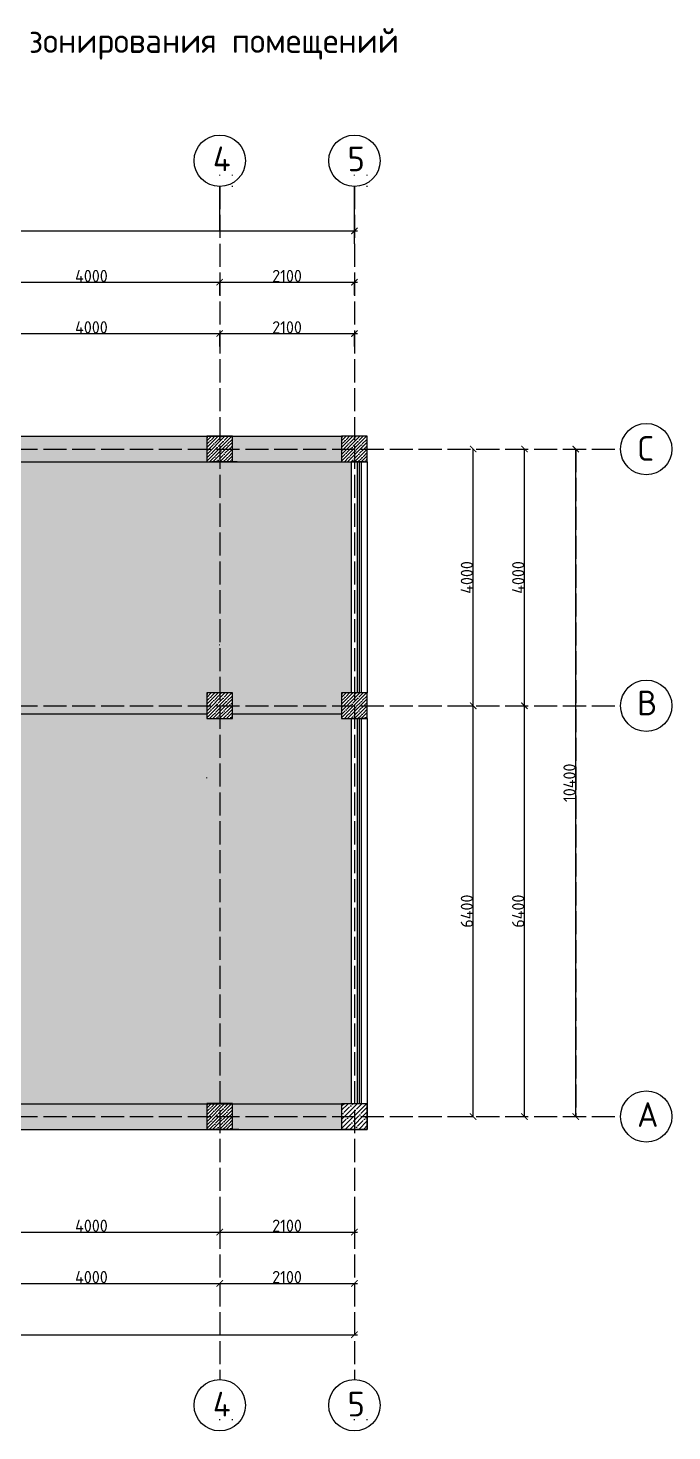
# Model space of a CAD drawing. Header units: millimetres. Extents: x -178199094 to 13669908, y -30538122 to 6091408.
# Drawn here: x 6850468 to 6860507, y 358530 to 380391 of the extents above; entities that cross this region are included whole.
import ezdxf

# ---------------------------------------------------------------- set-up
doc = ezdxf.new("R2010")
doc.units = ezdxf.units.MM
doc.linetypes.add('ACAD_ISO02W100', pattern=[15, 12, -3])
doc.layers.add('Plan 1', color=7, linetype='Continuous')
doc.styles.add('gost', font='GOST Common.ttf')
doc.dimstyles.new('GOST', dxfattribs={"dimtxt": 190, "dimasz": 100, "dimexe": 0.18, "dimexo": 0.06, "dimgap": 3, "dimtad": 1, "dimdec": 0, "dimzin": 0, "dimdsep": 46, "dimtxsty": 'gost', "dimblk": 'ARCHTICK', "dimcen": 0.09, "dimclrt": 256, "dimadec": 0, "dimazin": 0, "dimtfac": 1, "dimtdec": 0, "dimtofl": 0, "dimtmove": 0, "dimatfit": 3, "dimldrblk": 'ARCHTICK', "dimfxl": 200, "dimfxlon": 1, "dimtolj": 1, "dimtzin": 0, "dimarcsym": 0})

# ---------------------------------------------------------------- blocks, each defined once
blk = doc.blocks.new('_ArchTick')
at = {"color": 0, "linetype": 'ByBlock', "const_width": 0.15}
blk.add_lwpolyline([(-0.5, -0.5), (0.5, 0.5)], dxfattribs=at)
blk = doc.blocks.new('*D373')
at = {"color": 0, "lineweight": -2, "transparency": 16777216}
for p, q in [((6849456, 375430), (6849456, 375630)), ((6849456, 375630), (6853456, 375630)), ((6853456, 375430), (6853456, 375630))]:
    blk.add_line(p, q, dxfattribs=at)
at = {"layer": 'Defpoints', "color": 0, "transparency": 16777216}
for p in [(6853456, 375630), (6849456, 373830), (6853456, 373830)]:
    blk.add_point(p, dxfattribs=at)
at = {"color": 0, "lineweight": -2, "transparency": 16777216, "xscale": 100, "yscale": 100, "zscale": 100, "rotation": 180}
blk.add_blockref('_ArchTick', (6849456, 375630), dxfattribs=at)
at = {"color": 0, "lineweight": -2, "transparency": 16777216, "xscale": 100, "yscale": 100, "zscale": 100}
blk.add_blockref('_ArchTick', (6853456, 375630), dxfattribs=at)
at = {"transparency": 16777216, "insert": (6851456, 375728), "char_height": 190, "attachment_point": 5, "style": 'gost'}
blk.add_mtext('\\A1;4000', dxfattribs=at)
blk = doc.blocks.new('*D374')
at = {"color": 0, "lineweight": -2, "transparency": 16777216}
for p, q in [((6853456, 375430), (6853456, 375630)), ((6853456, 375630), (6855556, 375630)), ((6855556, 375430), (6855556, 375630))]:
    blk.add_line(p, q, dxfattribs=at)
at = {"layer": 'Defpoints', "color": 0, "transparency": 16777216}
for p in [(6855556, 375630), (6853456, 373830), (6855556, 373830)]:
    blk.add_point(p, dxfattribs=at)
at = {"color": 0, "lineweight": -2, "transparency": 16777216, "xscale": 100, "yscale": 100, "zscale": 100, "rotation": 180}
blk.add_blockref('_ArchTick', (6853456, 375630), dxfattribs=at)
at = {"color": 0, "lineweight": -2, "transparency": 16777216, "xscale": 100, "yscale": 100, "zscale": 100}
blk.add_blockref('_ArchTick', (6855556, 375630), dxfattribs=at)
at = {"transparency": 16777216, "insert": (6854506, 375728), "char_height": 190, "attachment_point": 5, "style": 'gost'}
blk.add_mtext('\\A1;2100', dxfattribs=at)
blk = doc.blocks.new('*D354')
at = {"color": 0, "lineweight": -2, "transparency": 16777216}
for p, q in [((6849456, 376230), (6849456, 376430)), ((6849456, 376430), (6853456, 376430)), ((6853456, 376230), (6853456, 376430))]:
    blk.add_line(p, q, dxfattribs=at)
at = {"layer": 'Defpoints', "color": 0, "transparency": 16777216}
for p in [(6853456, 376430), (6849456, 373830), (6853456, 373830)]:
    blk.add_point(p, dxfattribs=at)
at = {"color": 0, "lineweight": -2, "transparency": 16777216, "xscale": 100, "yscale": 100, "zscale": 100, "rotation": 180}
blk.add_blockref('_ArchTick', (6849456, 376430), dxfattribs=at)
at = {"color": 0, "lineweight": -2, "transparency": 16777216, "xscale": 100, "yscale": 100, "zscale": 100}
blk.add_blockref('_ArchTick', (6853456, 376430), dxfattribs=at)
at = {"transparency": 16777216, "insert": (6851456, 376528), "char_height": 190, "attachment_point": 5, "style": 'gost'}
blk.add_mtext('\\A1;4000', dxfattribs=at)
blk = doc.blocks.new('*D355')
at = {"color": 0, "lineweight": -2, "transparency": 16777216}
for p, q in [((6853456, 376230), (6853456, 376430)), ((6853456, 376430), (6855556, 376430)), ((6855556, 376230), (6855556, 376430))]:
    blk.add_line(p, q, dxfattribs=at)
at = {"layer": 'Defpoints', "color": 0, "transparency": 16777216}
for p in [(6855556, 376430), (6853456, 373830), (6855556, 373830)]:
    blk.add_point(p, dxfattribs=at)
at = {"color": 0, "lineweight": -2, "transparency": 16777216, "xscale": 100, "yscale": 100, "zscale": 100, "rotation": 180}
blk.add_blockref('_ArchTick', (6853456, 376430), dxfattribs=at)
at = {"color": 0, "lineweight": -2, "transparency": 16777216, "xscale": 100, "yscale": 100, "zscale": 100}
blk.add_blockref('_ArchTick', (6855556, 376430), dxfattribs=at)
at = {"transparency": 16777216, "insert": (6854506, 376528), "char_height": 190, "attachment_point": 5, "style": 'gost'}
blk.add_mtext('\\A1;2100', dxfattribs=at)
blk = doc.blocks.new('*D356')
at = {"color": 0, "lineweight": -2, "transparency": 16777216}
for p, q in [((6842657, 377030), (6842657, 377230)), ((6842657, 377230), (6855556, 377230)), ((6855556, 377030), (6855556, 377230))]:
    blk.add_line(p, q, dxfattribs=at)
at = {"layer": 'Defpoints', "color": 0, "transparency": 16777216}
for p in [(6855556, 377230), (6842657, 373830), (6855556, 373830)]:
    blk.add_point(p, dxfattribs=at)
at = {"color": 0, "lineweight": -2, "transparency": 16777216, "xscale": 100, "yscale": 100, "zscale": 100, "rotation": 180}
blk.add_blockref('_ArchTick', (6842657, 377230), dxfattribs=at)
at = {"color": 0, "lineweight": -2, "transparency": 16777216, "xscale": 100, "yscale": 100, "zscale": 100}
blk.add_blockref('_ArchTick', (6855556, 377230), dxfattribs=at)
at = {"transparency": 16777216, "insert": (6849107, 377328), "char_height": 190, "attachment_point": 5, "style": 'gost'}
blk.add_mtext('\\A1;12900', dxfattribs=at)
blk = doc.blocks.new('*D360')
at = {"color": 0, "lineweight": -2, "transparency": 16777216}
for p, q in [((6849456, 361830), (6849456, 361630)), ((6853456, 361830), (6853456, 361630)), ((6849456, 361630), (6853456, 361630))]:
    blk.add_line(p, q, dxfattribs=at)
at = {"layer": 'Defpoints', "color": 0, "transparency": 16777216}
for p in [(6849456, 363430), (6853456, 363430), (6853456, 361630)]:
    blk.add_point(p, dxfattribs=at)
at = {"color": 0, "lineweight": -2, "transparency": 16777216, "xscale": 100, "yscale": 100, "zscale": 100, "rotation": 180}
blk.add_blockref('_ArchTick', (6849456, 361630), dxfattribs=at)
at = {"color": 0, "lineweight": -2, "transparency": 16777216, "xscale": 100, "yscale": 100, "zscale": 100}
blk.add_blockref('_ArchTick', (6853456, 361630), dxfattribs=at)
at = {"transparency": 16777216, "insert": (6851456, 361728), "char_height": 190, "attachment_point": 5, "style": 'gost'}
blk.add_mtext('\\A1;4000', dxfattribs=at)
blk = doc.blocks.new('*D361')
at = {"color": 0, "lineweight": -2, "transparency": 16777216}
for p, q in [((6853456, 361830), (6853456, 361630)), ((6855556, 361830), (6855556, 361630)), ((6853456, 361630), (6855556, 361630))]:
    blk.add_line(p, q, dxfattribs=at)
at = {"layer": 'Defpoints', "color": 0, "transparency": 16777216}
for p in [(6853456, 363430), (6855556, 363430), (6855556, 361630)]:
    blk.add_point(p, dxfattribs=at)
at = {"color": 0, "lineweight": -2, "transparency": 16777216, "xscale": 100, "yscale": 100, "zscale": 100, "rotation": 180}
blk.add_blockref('_ArchTick', (6853456, 361630), dxfattribs=at)
at = {"color": 0, "lineweight": -2, "transparency": 16777216, "xscale": 100, "yscale": 100, "zscale": 100}
blk.add_blockref('_ArchTick', (6855556, 361630), dxfattribs=at)
at = {"transparency": 16777216, "insert": (6854506, 361728), "char_height": 190, "attachment_point": 5, "style": 'gost'}
blk.add_mtext('\\A1;2100', dxfattribs=at)
blk = doc.blocks.new('*D349')
at = {"color": 0, "lineweight": -2, "transparency": 16777216}
for p, q in [((6849456, 360830), (6849456, 360830)), ((6849456, 360830), (6853456, 360830)), ((6853456, 360830), (6853456, 360830))]:
    blk.add_line(p, q, dxfattribs=at)
at = {"layer": 'Defpoints', "color": 0, "transparency": 16777216}
for p in [(6849456, 360830), (6853456, 360830), (6853456, 360830)]:
    blk.add_point(p, dxfattribs=at)
at = {"color": 0, "lineweight": -2, "transparency": 16777216, "xscale": 100, "yscale": 100, "zscale": 100, "rotation": 180}
blk.add_blockref('_ArchTick', (6849456, 360830), dxfattribs=at)
at = {"color": 0, "lineweight": -2, "transparency": 16777216, "xscale": 100, "yscale": 100, "zscale": 100}
blk.add_blockref('_ArchTick', (6853456, 360830), dxfattribs=at)
at = {"transparency": 16777216, "insert": (6851456, 360928), "char_height": 190, "attachment_point": 5, "style": 'gost'}
blk.add_mtext('\\A1;4000', dxfattribs=at)
blk = doc.blocks.new('*D350')
at = {"color": 0, "lineweight": -2, "transparency": 16777216}
for p, q in [((6853456, 360830), (6853456, 360830)), ((6853456, 360830), (6855556, 360830)), ((6855556, 360830), (6855556, 360830))]:
    blk.add_line(p, q, dxfattribs=at)
at = {"layer": 'Defpoints', "color": 0, "transparency": 16777216}
for p in [(6853456, 360830), (6855556, 360830), (6855556, 360830)]:
    blk.add_point(p, dxfattribs=at)
at = {"color": 0, "lineweight": -2, "transparency": 16777216, "xscale": 100, "yscale": 100, "zscale": 100, "rotation": 180}
blk.add_blockref('_ArchTick', (6853456, 360830), dxfattribs=at)
at = {"color": 0, "lineweight": -2, "transparency": 16777216, "xscale": 100, "yscale": 100, "zscale": 100}
blk.add_blockref('_ArchTick', (6855556, 360830), dxfattribs=at)
at = {"transparency": 16777216, "insert": (6854506, 360928), "char_height": 190, "attachment_point": 5, "style": 'gost'}
blk.add_mtext('\\A1;2100', dxfattribs=at)
blk = doc.blocks.new('*D362')
at = {"color": 0, "lineweight": -2, "transparency": 16777216}
for p, q in [((6842657, 360230), (6842657, 360030)), ((6855556, 360230), (6855556, 360030)), ((6842657, 360030), (6855556, 360030))]:
    blk.add_line(p, q, dxfattribs=at)
at = {"layer": 'Defpoints', "color": 0, "transparency": 16777216}
for p in [(6842657, 363430), (6855556, 363430), (6855556, 360030)]:
    blk.add_point(p, dxfattribs=at)
at = {"color": 0, "lineweight": -2, "transparency": 16777216, "xscale": 100, "yscale": 100, "zscale": 100, "rotation": 180}
blk.add_blockref('_ArchTick', (6842657, 360030), dxfattribs=at)
at = {"color": 0, "lineweight": -2, "transparency": 16777216, "xscale": 100, "yscale": 100, "zscale": 100}
blk.add_blockref('_ArchTick', (6855556, 360030), dxfattribs=at)
at = {"transparency": 16777216, "insert": (6849107, 360128), "char_height": 190, "attachment_point": 5, "style": 'gost'}
blk.add_mtext('\\A1;12900', dxfattribs=at)
blk = doc.blocks.new('*D363')
at = {"color": 0, "lineweight": -2, "transparency": 16777216}
for p, q in [((6857207, 369830), (6857407, 369830)), ((6857407, 363430), (6857407, 369830)), ((6857207, 363430), (6857407, 363430))]:
    blk.add_line(p, q, dxfattribs=at)
at = {"layer": 'Defpoints', "color": 0, "transparency": 16777216}
for p in [(6855556, 369830), (6857407, 369830), (6855556, 363430)]:
    blk.add_point(p, dxfattribs=at)
at = {"color": 0, "lineweight": -2, "transparency": 16777216, "xscale": 100, "yscale": 100, "zscale": 100}
for p, rotation in [((6857407, 369830), 90), ((6857407, 363430), 270)]:
    blk.add_blockref('_ArchTick', p, dxfattribs=dict(at, rotation=rotation))
at = {"transparency": 16777216, "insert": (6857309, 366630), "char_height": 190, "attachment_point": 5, "rotation": 90, "style": 'gost'}
blk.add_mtext('\\A1;6400', dxfattribs=at)
blk = doc.blocks.new('*D364')
at = {"color": 0, "lineweight": -2, "transparency": 16777216}
for p, q in [((6857407, 373830), (6857407, 373830)), ((6857407, 369830), (6857407, 373830)), ((6857207, 369830), (6857407, 369830))]:
    blk.add_line(p, q, dxfattribs=at)
at = {"layer": 'Defpoints', "color": 0, "transparency": 16777216}
for p in [(6857407, 373830), (6857407, 373830), (6855556, 369830)]:
    blk.add_point(p, dxfattribs=at)
at = {"color": 0, "lineweight": -2, "transparency": 16777216, "xscale": 100, "yscale": 100, "zscale": 100}
for p, rotation in [((6857407, 373830), 90), ((6857407, 369830), 270)]:
    blk.add_blockref('_ArchTick', p, dxfattribs=dict(at, rotation=rotation))
at = {"transparency": 16777216, "insert": (6857309, 371830), "char_height": 190, "attachment_point": 5, "rotation": 90, "style": 'gost'}
blk.add_mtext('\\A1;4000', dxfattribs=at)
blk = doc.blocks.new('*D365')
at = {"color": 0, "lineweight": -2, "transparency": 16777216}
for p, q in [((6858207, 369830), (6858207, 369830)), ((6858207, 363430), (6858207, 369830)), ((6858207, 363430), (6858207, 363430))]:
    blk.add_line(p, q, dxfattribs=at)
at = {"layer": 'Defpoints', "color": 0, "transparency": 16777216}
for p in [(6858207, 369830), (6858207, 369830), (6858207, 363430)]:
    blk.add_point(p, dxfattribs=at)
at = {"color": 0, "lineweight": -2, "transparency": 16777216, "xscale": 100, "yscale": 100, "zscale": 100}
for p, rotation in [((6858207, 369830), 90), ((6858207, 363430), 270)]:
    blk.add_blockref('_ArchTick', p, dxfattribs=dict(at, rotation=rotation))
at = {"transparency": 16777216, "insert": (6858109, 366630), "char_height": 190, "attachment_point": 5, "rotation": 90, "style": 'gost'}
blk.add_mtext('\\A1;6400', dxfattribs=at)
blk = doc.blocks.new('*D366')
at = {"color": 0, "lineweight": -2, "transparency": 16777216}
for p, q in [((6858207, 373830), (6858207, 373830)), ((6858207, 369830), (6858207, 373830)), ((6858207, 369830), (6858207, 369830))]:
    blk.add_line(p, q, dxfattribs=at)
at = {"layer": 'Defpoints', "color": 0, "transparency": 16777216}
for p in [(6858207, 373830), (6858207, 373830), (6858207, 369830)]:
    blk.add_point(p, dxfattribs=at)
at = {"color": 0, "lineweight": -2, "transparency": 16777216, "xscale": 100, "yscale": 100, "zscale": 100}
for p, rotation in [((6858207, 373830), 90), ((6858207, 369830), 270)]:
    blk.add_blockref('_ArchTick', p, dxfattribs=dict(at, rotation=rotation))
at = {"transparency": 16777216, "insert": (6858109, 371830), "char_height": 190, "attachment_point": 5, "rotation": 90, "style": 'gost'}
blk.add_mtext('\\A1;4000', dxfattribs=at)
blk = doc.blocks.new('*D351')
at = {"color": 0, "lineweight": -2, "transparency": 16777216}
for p, q in [((6858807, 373830), (6859007, 373830)), ((6859007, 363430), (6859007, 373830)), ((6858807, 363430), (6859007, 363430))]:
    blk.add_line(p, q, dxfattribs=at)
at = {"layer": 'Defpoints', "color": 0, "transparency": 16777216}
for p in [(6855556, 373830), (6859007, 373830), (6855556, 363430)]:
    blk.add_point(p, dxfattribs=at)
at = {"color": 0, "lineweight": -2, "transparency": 16777216, "xscale": 100, "yscale": 100, "zscale": 100}
for p, rotation in [((6859007, 373830), 90), ((6859007, 363430), 270)]:
    blk.add_blockref('_ArchTick', p, dxfattribs=dict(at, rotation=rotation))
at = {"transparency": 16777216, "insert": (6858909, 368630), "char_height": 190, "attachment_point": 5, "rotation": 90, "style": 'gost'}
blk.add_mtext('\\A1;10400', dxfattribs=at)

msp = doc.modelspace()

# ---------------------------------------------------------------- hatches: boundary and pattern name
at = {"true_color": 0x636466, "transparency": 33554687}
h = msp.add_hatch(color=251, dxfattribs=at)
h.dxf.hatch_style = 1
h.paths.add_polyline_path([(6843056.61392, 373629.79132), (6843196.61392, 373629.79132), (6843196.61392, 373829.79132), (6842856.61392, 373829.79132), (6842856.61392, 373629.79132), (6842656.61392, 373629.79132), (6842656.61392, 373229.79132), (6843056.61392, 373229.79132)])
h.paths.add_polyline_path([(6842656.61392, 373629.79132), (6842456.61392, 373629.79132), (6842456.61392, 373229.79132), (6842656.61392, 373229.79132)])
h.paths.add_polyline_path([(6843196.61392, 374029.79132), (6842856.61392, 374029.79132), (6842856.61392, 373829.79132), (6843196.61392, 373829.79132)])
h.paths.add_polyline_path([(6844456.61392, 374029.79132), (6844156.61392, 374029.79132), (6844156.61392, 373829.79132), (6844456.61392, 373829.79132)])
h.paths.add_polyline_path([(6844456.61392, 373829.79132), (6844156.61392, 373829.79132), (6844156.61392, 373629.79132), (6844456.61392, 373629.79132)])
h.paths.add_polyline_path([(6853256.40355, 374029.79132), (6849656.40355, 374029.79132), (6849656.40355, 373829.79132), (6853256.40355, 373829.79132)])
h.paths.add_polyline_path([(6853256.40355, 373829.79132), (6849656.40355, 373829.79132), (6849656.40355, 373629.79132), (6853256.40355, 373629.79132)])
h.paths.add_polyline_path([(6855356.40355, 374029.79132), (6853656.40355, 374029.79132), (6853656.40355, 373829.79132), (6855356.40355, 373829.79132)])
h.paths.add_polyline_path([(6855356.40355, 373829.79132), (6853656.40355, 373829.79132), (6853656.40355, 373629.79132), (6855356.40355, 373629.79132)])
h.paths.add_polyline_path([(6844456.61392, 363429.79132), (6842856.61392, 363429.79132), (6842856.61392, 363229.79132), (6844456.61392, 363229.79132)])
h.paths.add_polyline_path([(6844456.61392, 363629.79132), (6842856.61392, 363629.79132), (6842856.61392, 363429.79132), (6844456.61392, 363429.79132)])
h.paths.add_polyline_path([(6849256.40355, 363629.79132), (6844856.61392, 363629.79132), (6844856.61392, 363429.79132), (6849256.40355, 363429.79132)])
h.paths.add_polyline_path([(6849256.40355, 363429.79132), (6844856.61392, 363429.79132), (6844856.61392, 363229.79132), (6849256.40355, 363229.79132)])
h.paths.add_polyline_path([(6853256.40355, 363629.79132), (6849656.40355, 363629.79132), (6849656.40355, 363429.79132), (6853256.40355, 363429.79132)])
h.paths.add_polyline_path([(6853256.40355, 363429.79132), (6849656.40355, 363429.79132), (6849656.40355, 363229.79132), (6853256.40355, 363229.79132)])
h.paths.add_polyline_path([(6855356.40355, 363629.79132), (6853656.40355, 363629.79132), (6853656.40355, 363429.79132), (6855356.40355, 363429.79132)])
h.paths.add_polyline_path([(6855356.40355, 363429.79132), (6853656.40355, 363429.79132), (6853656.40355, 363229.79132), (6855356.40355, 363229.79132)])
at = {"transparency": 33554687}
h = msp.add_hatch(dxfattribs=at)
h.set_pattern_fill('ANSI35', color=1, scale=300)
h.set_pattern_definition([(45, (6795135.22, 350628.76), (-53.03301, 53.03301), []), (45, (6795188.254, 350628.76), (-53.03301, 53.03301), [93.75, -18.75, 0, -18.75])])
h.paths.add_polyline_path([(6853656.40355, 374029.79132), (6853256.40355, 374029.79132), (6853256.40355, 373629.79132), (6853656.40355, 373629.79132)])
h = msp.add_hatch(dxfattribs=at)
h.set_pattern_fill('ANSI35', color=1, scale=300)
h.set_pattern_definition([(45, (6797235.22, 350628.76), (-53.03301, 53.03301), []), (45, (6797288.254, 350628.76), (-53.03301, 53.03301), [93.75, -18.75, 0, -18.75])])
h.paths.add_polyline_path([(6855756.40355, 374029.79132), (6855356.40355, 374029.79132), (6855356.40355, 373629.79132), (6855756.40355, 373629.79132)])
at = {"true_color": 0xe7dcea, "transparency": 33554687}
h = msp.add_hatch(color=254, dxfattribs=at)
h.dxf.hatch_style = 1
h.paths.add_polyline_path([(6853255.1334, 369829.79132), (6849656.61413, 369829.79132), (6849656.61413, 369705.90081), (6853255.1334, 369705.90081)])
h.paths.add_polyline_path([(6855356.40355, 369829.79132), (6853655.1334, 369829.79132), (6853655.1334, 369705.90081), (6855356.40355, 369705.90081)])
h.paths.add_polyline_path([(6853255.1334, 369829.79132), (6853255.1334, 370030.12683), (6853455.1334, 370029.79132), (6853456.40355, 370029.79132), (6853456.40355, 370030.12683), (6853655.1334, 370030.12683), (6853653.86283, 369869.99125), (6853653.86283, 369829.79132), (6855356.40355, 369829.79132), (6855356.40355, 370029.79132), (6855506.40355, 370029.79132), (6855506.40355, 373629.79132), (6855356.40355, 373629.79132), (6849456.40355, 373629.79132), (6849456.40355, 370029.79132), (6849656.61413, 370029.79132), (6849656.61413, 369829.79132)])
at = {"transparency": 33554687}
h = msp.add_hatch(color=252, dxfattribs=at)
h.dxf.hatch_style = 1
h.paths.add_polyline_path([(6853255.1334, 370030.12683), (6853255.13316, 370029.79121), (6853255.1334, 370029.79132)])
h = msp.add_hatch(dxfattribs=at)
h.set_pattern_fill('ANSI35', color=1, scale=300)
h.set_pattern_definition([(45, (6795133.95, 346629.094), (-53.03301, 53.03301), []), (45, (6795186.984, 346629.094), (-53.03301, 53.03301), [93.75, -18.75, 0, -18.75])])
h.paths.add_polyline_path([(6853655.1334, 370030.12683), (6853255.1334, 370030.12683), (6853255.1334, 369630.12683), (6853655.1334, 369630.12683)])
h = msp.add_hatch(dxfattribs=at)
h.set_pattern_fill('ANSI35', color=1, scale=300)
h.set_pattern_definition([(45, (6797235.22, 346628.76), (-53.03301, 53.03301), []), (45, (6797288.254, 346628.76), (-53.03301, 53.03301), [93.75, -18.75, 0, -18.75])])
h.paths.add_polyline_path([(6855756.40355, 370029.79132), (6855356.40355, 370029.79132), (6855356.40355, 369629.79132), (6855756.40355, 369629.79132)])
at = {"true_color": 0xcddacd, "transparency": 33554687}
h = msp.add_hatch(color=254, dxfattribs=at)
h.dxf.hatch_style = 1
h.paths.add_polyline_path([(6850240.25082, 366551.03091), (6849456.40355, 366551.03091), (6849456.40355, 363629.79132), (6850240.25082, 363629.79132)])
h.paths.add_polyline_path([(6849456.40355, 366551.03091), (6847981.18113, 366551.03091), (6847981.18113, 365469.79132), (6848056.61392, 365469.79132), (6848056.61392, 363629.79132), (6849456.40355, 363629.79132)])
h.paths.add_polyline_path([(6853456.40355, 369630.12683), (6853255.1334, 369630.12683), (6853255.1334, 369705.90081), (6850240.25082, 369705.90081), (6850240.25082, 366551.03091), (6850240.25082, 363629.79132), (6853256.40355, 363629.79132), (6853256.40355, 363630.12683), (6853456.40355, 363630.12683)])
h.paths.add_polyline_path([(6855506.40355, 369630.00101), (6855356.40355, 369630.12683), (6855356.40355, 369705.90081), (6853655.1334, 369705.90081), (6853655.1334, 369630.12683), (6853653.86283, 369630.12683), (6853456.40355, 369630.12683), (6853456.40355, 363630.12683), (6853656.40355, 363630.12683), (6855406.61392, 363629.79132), (6855506.40355, 363629.79132)])
at = {"transparency": 33554687}
h = msp.add_hatch(dxfattribs=at)
h.set_pattern_fill('ANSI35', color=1, scale=300)
h.set_pattern_definition([(45, (6795135.22, 340229.094), (-53.03301, 53.03301), []), (45, (6795188.254, 340229.094), (-53.03301, 53.03301), [93.75, -18.75, 0, -18.75])])
h.paths.add_polyline_path([(6853656.40355, 363630.12683), (6853256.40355, 363630.12683), (6853256.40355, 363230.12683), (6853656.40355, 363230.12683)])
at = {"lineweight": 30, "transparency": 33554687}
h = msp.add_hatch(dxfattribs=at)
h.set_pattern_fill('ANSI35', color=1, scale=400)
h.set_pattern_definition([(45, (6789932.48, 350428.76), (-70.71068, 70.71068), []), (45, (6790003.19, 350428.76), (-70.71068, 70.71068), [125, -25, 0, -25])])
h.paths.add_polyline_path([(6855356.40355, 363629.79132), (6855356.40355, 363229.79132), (6855756.40355, 363229.79132), (6855756.40355, 363629.79132)])

# ---------------------------------------------------------------- linework, layer by layer
at = {"color": 18, "true_color": 0x000000}
for p, q in [((6848856.61392, 373629.79132), (6855406.61392, 373629.79132)), ((6853455.1332, 373629.79132), (6853455.1332, 373629.88867)), ((6853653.86283, 369630.12683), (6853653.86283, 369869.99125)), ((6842856.61392, 363629.79132), (6855406.61392, 363629.79132))]:
    msp.add_line(p, q, dxfattribs=at)
for p, q in [((6853655.13318, 373629.79132), (6853455.13318, 373629.79132)), ((6853456.40355, 370779.79132), (6853455.1334, 370779.79132)), ((6853655.1334, 370029.79132), (6853455.1334, 370029.79132)), ((6853655.13318, 369869.99125), (6853653.86283, 369869.99125))]:
    msp.add_line(p, q)
for points in [[(6853456.40355, 377229.97132), (6853456.40355, 377929.97132)], [(6855556.40355, 377229.97132), (6855556.40355, 377929.97132)], [(6844856.134, 374029.79132), (6855356.40355, 374029.79132)], [(6848856.61392, 373629.79132), (6853456.61392, 373629.79132)], [(6848856.61392, 373629.79132), (6853456.61392, 373629.79132)], [(6853405.13318, 373629.79132), (6853655.13318, 373629.79132)], [(6855506.40355, 373629.79132), (6855506.40355, 370029.79132)], [(6855706.40355, 373629.79132), (6855506.40355, 373629.79132)], [(6855756.40355, 373629.79132), (6855756.40355, 370029.79132)], [(6853455.1334, 370779.12046), (6853455.1334, 370779.79132)], [(6849656.61413, 369705.90081), (6853255.1334, 369705.90081)], [(6853655.1334, 369705.90081), (6855356.40355, 369705.90081)], [(6855506.40355, 369629.79132), (6855506.40355, 363629.79132)], [(6855756.40355, 369629.79132), (6855606.40355, 369629.79132)], [(6855756.40355, 369629.79132), (6855756.40355, 363629.79132)], [(6842856.61392, 363229.79132), (6855756.40355, 363229.79132)], [(6853405.13318, 363229.78553), (6853655.13318, 363229.78553)]]:
    msp.add_lwpolyline(points, dxfattribs=at)
for points in [[(6853256.40355, 373629.79132), (6853656.40355, 373629.79132), (6853656.40355, 374029.79132), (6853256.40355, 374029.79132)], [(6855356.40355, 373629.79132), (6855756.40355, 373629.79132), (6855756.40355, 374029.79132), (6855356.40355, 374029.79132)], [(6853255.1334, 369630.12683), (6853655.1334, 369630.12683), (6853655.1334, 370030.12683), (6853255.1334, 370030.12683)], [(6855356.40355, 369630.12683), (6855756.40355, 369629.79132), (6855756.40355, 370029.79132), (6855356.40355, 370029.79132)], [(6853256.40355, 363230.12683), (6853656.40355, 363230.12683), (6853656.40355, 363630.12683), (6853256.40355, 363630.12683)]]:
    msp.add_lwpolyline(points, close=True)
at = {"color": 152, "true_color": 0x2776bb}
for points in [[(6853730.13318, 373629.79132), (6853330.13318, 373629.79132)], [(6855601.40355, 373629.79132), (6855601.40355, 370029.79132)], [(6855629.89361, 373629.79132), (6855629.89361, 370029.79132)], [(6855661.40355, 373629.79132), (6855661.40355, 370029.79132)], [(6853255.1334, 369869.99125), (6853255.13318, 369869.99125)], [(6853655.13318, 369869.99125), (6853653.86283, 369869.99125)], [(6855601.40355, 369629.79132), (6855601.40355, 363629.79132)], [(6855631.40355, 369629.79132), (6855631.40355, 363629.79132)], [(6855661.40355, 369629.79132), (6855661.40355, 363629.79132)], [(6855756.40355, 363629.79132), (6855756.40355, 363229.79132)], [(6853755.13333, 363229.78553), (6853355.13333, 363229.78553)], [(6855756.40355, 363229.79132), (6855356.40355, 363229.79132)]]:
    msp.add_lwpolyline(points, dxfattribs=at)
msp.add_lwpolyline([(6853456.40355, 370779.79132), (6853455.1334, 370779.79132)], close=True, dxfattribs=at)
at = {"color": 7}
for points in [[(6853653.86283, 369780.12683), (6853655.1334, 369780.12683)], [(6853653.86283, 369630.12683), (6853655.1334, 369630.12683)]]:
    msp.add_lwpolyline(points, dxfattribs=at)
at = {"color": 18, "lineweight": 30, "true_color": 0x000000}
msp.add_lwpolyline([(6855356.40355, 363229.79132), (6855756.40355, 363229.79132), (6855756.40355, 363629.79132), (6855356.40355, 363629.79132)], close=True, dxfattribs=at)
at = {"color": 18, "true_color": 0x000000}
for centre in [(6853456.40355, 378323.71441), (6855556.40355, 378323.71441), (6860106.61392, 373829.79132), (6860106.61392, 369829.79132), (6860106.61392, 363429.79132), (6853456.40355, 358929.97132), (6855556.40355, 358929.97132)]:
    msp.add_circle(centre, 400, dxfattribs=at)
at = {"layer": 'Plan 1', "color": 251, "linetype": 'ACAD_ISO02W100', "ltscale": 30, "true_color": 0x636466}
for p, q in [((6853456.40355, 378093.73508), (6853456.40355, 378106.24888)), ((6853656.40355, 378093.73508), (6853656.40355, 378106.24888)), ((6855556.40355, 378093.73508), (6855556.40355, 378106.24888)), ((6855756.40355, 378093.73508), (6855756.40355, 378106.24888)), ((6853456.40355, 377917.45751), (6853456.40355, 377929.97132)), ((6853656.40355, 377917.45751), (6853656.40355, 377929.97132)), ((6855556.40355, 377917.45751), (6855556.40355, 377929.97132)), ((6855756.40355, 377917.45751), (6855756.40355, 377929.97132)), ((6842656.61392, 377229.79132), (6855606.61392, 377229.79132)), ((6842656.61392, 376429.79132), (6855606.61392, 376429.79132)), ((6842656.61392, 375629.79132), (6855606.61392, 375629.79132)), ((6857406.61392, 363429.79132), (6857406.61392, 373829.79132)), ((6858206.61392, 363429.79132), (6858206.61392, 373829.79132)), ((6853255.23051, 368699.81198), (6853255.23051, 368712.32578)), ((6842656.61392, 361629.79132), (6855606.61392, 361629.79132)), ((6842656.61392, 360829.79132), (6855606.61392, 360829.79132)), ((6842656.61392, 360029.79132), (6855606.61392, 360029.79132)), ((6853456.40355, 358699.99198), (6853456.40355, 358712.50578)), ((6853656.40355, 358699.99198), (6853656.40355, 358712.50578)), ((6855556.40355, 358699.99198), (6855556.40355, 358712.50578)), ((6855756.40355, 358699.99198), (6855756.40355, 358712.50578))]:
    msp.add_line(p, q, dxfattribs=at)
for points in [[(6853456.40355, 377929.97132), (6853456.40355, 359329.97132)], [(6855556.40355, 377929.97132), (6855556.40355, 359329.97132)], [(6838556.61392, 373829.79132), (6859706.61392, 373829.79132)], [(6859006.79392, 373829.77747), (6859006.61392, 363429.77747)], [(6838556.61392, 369829.79132), (6859706.61392, 369829.79132)], [(6838556.61392, 363429.79132), (6859706.61392, 363429.79132)]]:
    msp.add_lwpolyline(points, dxfattribs=at)

# ---------------------------------------------------------------- texts
at = {"layer": 'Plan 1', "attachment_point": 1, "style": 'gost'}
for s, width, insert, char_height in [('Схема функционального зонирования помещений', 12549.7203437, (6844744.46306, 380388.62596), 384.8748082), ('4', 384.8748082, (6853350.43143, 378544.8042), 384.87481), ('5', 384.8748082, (6855450.43143, 378544.8042), 384.87481), ('C', 384.8748082, (6859964.27108, 374032.67895), 384.87481), ('B', 384.8748082, (6859964.27108, 370066.507), 384.87481), ('A', 384.8748082, (6859964.27108, 363653.164), 384.87481), ('4', 384.8748082, (6853350.43143, 359139.92881), 384.87481), ('5', 384.8748082, (6855450.43143, 359139.92881), 384.87481)]:
    msp.add_mtext_dynamic_manual_height_columns(s, width=width, gutter_width=0.54982, heights=[0], dxfattribs=dict(at, insert=insert, char_height=char_height))

# ---------------------------------------------------------------- dimensions: what is measured, and where the dimension line sits
at = {"color": 18, "true_color": 0x000000}
for base, p1, p2, picture, middle in [((6855556.40355, 377229.79132), (6842656.61392, 373829.79132), (6855556.40355, 373829.79132), '*D356', (6849106.50873, 377327.79132)), ((6855556.40355, 360029.79132), (6842656.61392, 363429.79132), (6855556.40355, 363429.79132), '*D362', (6849106.50873, 360127.79132))]:
    dim = msp.add_linear_dim(base=base, p1=p1, p2=p2, dimstyle='GOST', dxfattribs=at)
    dim.commit()
    dim.dimension.update_dxf_attribs({"geometry": picture, "text_midpoint": middle})
for base, p1, p2, picture, middle in [((6853456.40355, 376429.79132), (6849456.40355, 373829.79132), (6853456.40355, 373829.79132), '*D354', (6851456.40355, 376527.79132)), ((6855556.40355, 376429.79132), (6853456.40355, 373829.79132), (6855556.40355, 373829.79132), '*D355', (6854506.40355, 376527.79132)), ((6853456.40355, 375629.79132), (6849456.40355, 373829.79132), (6853456.40355, 373829.79132), '*D373', (6851456.40355, 375727.79132)), ((6855556.40355, 375629.79132), (6853456.40355, 373829.79132), (6855556.40355, 373829.79132), '*D374', (6854506.40355, 375727.79132)), ((6853456.40355, 361629.79132), (6849456.40355, 363429.79132), (6853456.40355, 363430.12683), '*D360', (6851456.40355, 361727.79132)), ((6855556.40355, 361629.79132), (6853456.40355, 363430.12683), (6855556.40355, 363429.79132), '*D361', (6854506.40355, 361727.79132)), ((6853456.40355, 360829.79132), (6849456.40355, 360829.79132), (6853456.40355, 360829.79132), '*D349', (6851456.40355, 360927.79132)), ((6855556.40355, 360829.79132), (6853456.40355, 360829.79132), (6855556.40355, 360829.79132), '*D350', (6854506.40355, 360927.79132))]:
    dim = msp.add_linear_dim(base=base, p1=p1, p2=p2, dimstyle='GOST', override={"dimtmove": 1}, dxfattribs=at)
    dim.commit()
    dim.dimension.update_dxf_attribs({"geometry": picture, "text_midpoint": middle})
for base, p1, p2, picture, middle in [((6857406.61392, 373829.79132), (6855556.40355, 369829.79132), (6857406.61392, 373829.79132), '*D364', (6857308.61392, 371829.79132)), ((6858206.61392, 373829.79132), (6858206.61392, 369829.79132), (6858206.61392, 373829.79132), '*D366', (6858108.61392, 371829.79132))]:
    dim = msp.add_linear_dim(base=base, p1=p1, p2=p2, angle=90, dimstyle='GOST', override={"dimtmove": 1}, dxfattribs=at)
    dim.commit()
    dim.dimension.update_dxf_attribs({"geometry": picture, "text_midpoint": middle})
for base, p1, p2, picture, middle in [((6859006.79392, 373829.79132), (6855556.40355, 363429.79132), (6855556.40355, 373829.79132), '*D351', (6858908.79392, 368629.79132)), ((6857406.61392, 369829.79132), (6855556.40355, 363429.79132), (6855556.40355, 369829.79132), '*D363', (6857308.61392, 366629.79132)), ((6858206.61392, 369829.79132), (6858206.61392, 363429.79132), (6858206.61392, 369829.79132), '*D365', (6858108.61392, 366629.79132))]:
    dim = msp.add_linear_dim(base=base, p1=p1, p2=p2, angle=90, dimstyle='GOST', dxfattribs=at)
    dim.commit()
    dim.dimension.update_dxf_attribs({"geometry": picture, "text_midpoint": middle})

doc.saveas('drawing.dxf')
